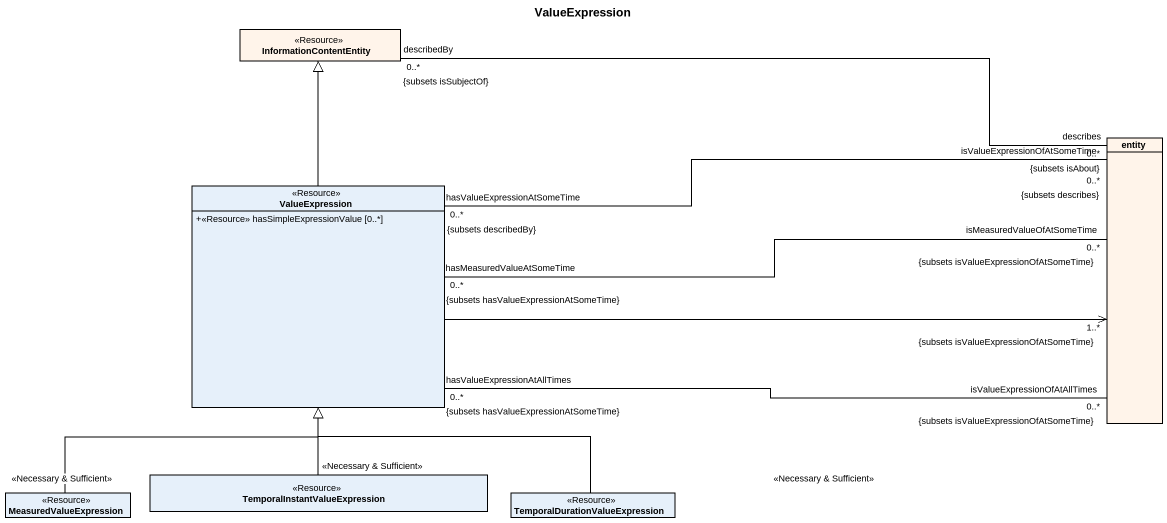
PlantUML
@startuml
title ValueExpression
hide circle
hide empty members
skinparam classAttributeIconSize 0
class InformationContentEntity <<Resource>> #FFF4EA
class "entity" as entity_ #FFF4EA
class ValueExpression <<Resource>> {
  +<<Resource>> hasSimpleExpressionValue [0..*]
}
class MeasuredValueExpression <<Resource>>
class "TemporalInstantValueExpression" as TemporalInstantValueExpressi <<Resource>>
class "TemporalDurationValueExpression" as TemporalDurationValueExpress <<Resource>>
InformationContentEntity "describedBy\n0..*\n{subsets isSubjectOf}" -right- "describes\n0..*\n{subsets isAbout}" entity_
entity_ "isValueExpressionOfAtAllTimes\n0..*\n{subsets isValueExpressionOfAtSomeTime}" -left- "hasValueExpressionAtAllTimes\n0..*\n{subsets hasValueExpressionAtSomeTime}" ValueExpression
entity_ "isValueExpressionOfAtSomeTime\n0..*\n{subsets describes}" -left- "hasValueExpressionAtSomeTime\n0..*\n{subsets describedBy}" ValueExpression
ValueExpression -up-|> InformationContentEntity
ValueExpression "hasMeasuredValueAtSomeTime\n0..*\n{subsets hasValueExpressionAtSomeTime}" -right- "isMeasuredValueOfAtSomeTime\n0..*\n{subsets isValueExpressionOfAtSomeTime}" entity_
ValueExpression -right-> "1..*\n{subsets isValueExpressionOfAtSomeTime}" entity_
MeasuredValueExpression -up-|> ValueExpression : <<Necessary & Sufficient>>
TemporalInstantValueExpressi -up-|> ValueExpression : <<Necessary & Sufficient>>
TemporalDurationValueExpress -up-|> ValueExpression : <<Necessary & Sufficient>>
@enduml
